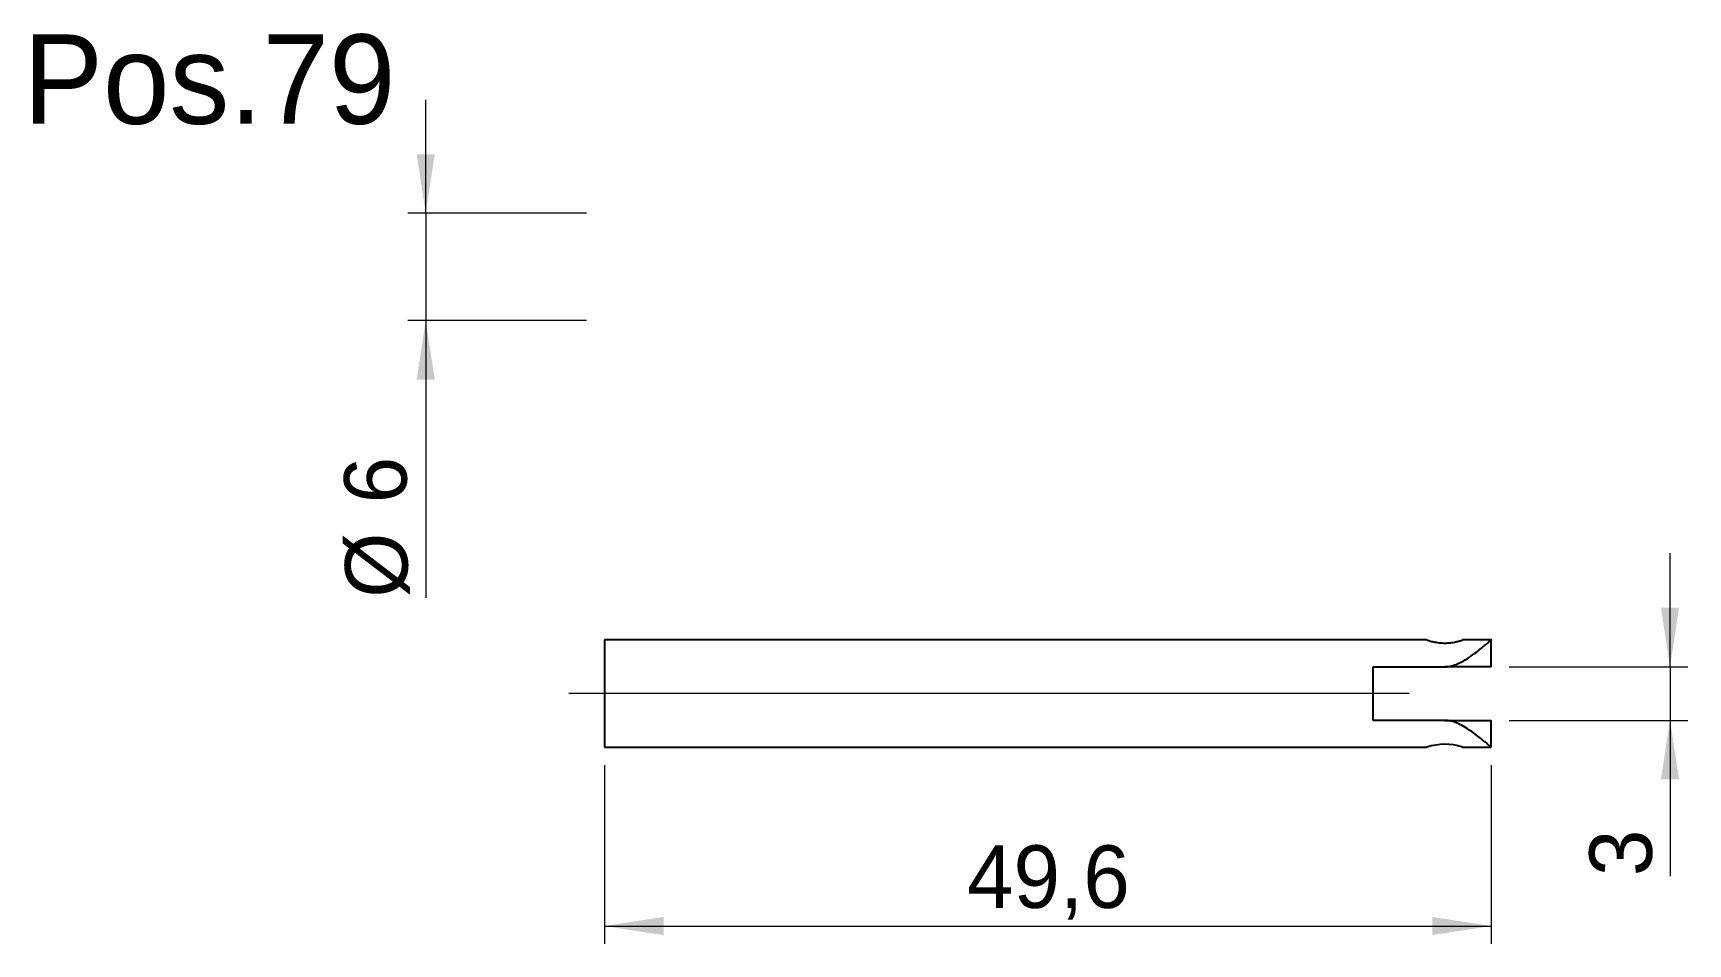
# Model space of a CAD drawing. Header units: metres. Extents: x 112.7 to 205.2, y 62.6 to 113.5.
import ezdxf

# ---------------------------------------------------------------- set-up
doc = ezdxf.new("R2010")
doc.units = ezdxf.units.M
doc.dimstyles.get("Standard").update_dxf_attribs({"dimtxt": 2.5, "dimasz": 2.5, "dimexe": 1.25, "dimexo": 0.625, "dimtad": 1, "dimcen": 2.5, "dimazin": 3, "dimtfac": 1, "dimtmove": 0, "dimatfit": 3})

# ---------------------------------------------------------------- blocks, each defined once
blk = doc.blocks.new('*D1')
at = {"color": 7, "linetype": 'Continuous', "lineweight": 18}
for p, q in [((134.617, 103.433), (134.617, 109.783)), ((143.617, 103.433), (133.617, 103.433)), ((134.617, 103.433), (134.617, 97.433)), ((143.617, 97.433), (133.617, 97.433)), ((134.617, 97.433), (134.617, 81.926))]:
    blk.add_line(p, q, dxfattribs=at)
for points in [[(134.617, 103.433), (135.125, 106.735), (134.109, 106.735)], [(134.617, 97.433), (134.109, 94.131), (135.125, 94.131)]]:
    blk.add_solid(points, dxfattribs=at)
at = {"color": 7, "linetype": 'Continuous', "lineweight": 18, "char_height": 3.5, "attachment_point": 1, "rotation": 90}
for s, insert in [('6', (130.052, 87.204)), ('%%c', (130.106, 81.926))]:
    blk.add_mtext(s, dxfattribs=dict(at, insert=insert))
blk = doc.blocks.new('*D2')
at = {"color": 7, "linetype": 'Continuous', "lineweight": 18}
for p, q in [((204.215, 78.062), (204.215, 84.412)), ((195.215, 78.062), (205.215, 78.062)), ((204.215, 78.062), (204.215, 75.062)), ((195.215, 75.062), (205.215, 75.062)), ((204.215, 75.062), (204.215, 66.353))]:
    blk.add_line(p, q, dxfattribs=at)
for points in [[(204.215, 78.062), (204.723, 81.364), (203.707, 81.364)], [(204.215, 75.062), (203.707, 71.76), (204.723, 71.76)]]:
    blk.add_solid(points, dxfattribs=at)
at = {"color": 7, "linetype": 'Continuous', "lineweight": 18, "insert": (199.704, 66.353), "char_height": 3.5, "attachment_point": 1, "rotation": 90}
blk.add_mtext('3', dxfattribs=at)
blk = doc.blocks.new('*D3')
at = {"color": 7, "linetype": 'Continuous', "lineweight": 18}
for p, q in [((144.617, 72.562), (144.617, 62.562)), ((194.215, 72.562), (194.215, 62.562)), ((144.617, 63.562), (194.215, 63.562))]:
    blk.add_line(p, q, dxfattribs=at)
for points in [[(144.617, 63.562), (147.919, 63.054), (147.919, 64.07)], [(194.215, 63.562), (190.913, 64.07), (190.913, 63.054)]]:
    blk.add_solid(points, dxfattribs=at)
at = {"color": 7, "linetype": 'Continuous', "lineweight": 18, "insert": (164.891, 68.074), "char_height": 3.5, "attachment_point": 1}
blk.add_mtext('49,6', dxfattribs=at)

msp = doc.modelspace()

# ---------------------------------------------------------------- linework, layer by layer
at = {"color": 7, "linetype": 'Continuous', "lineweight": 25}
for p, q in [((190.617, 79.562), (144.617, 79.562)), ((144.617, 79.562), (144.617, 76.562)), ((194.215, 79.562), (192.604, 79.562)), ((194.215, 78.062), (194.215, 79.562)), ((187.617, 75.062), (187.617, 78.062)), ((187.617, 78.062), (191.617, 78.062)), ((194.215, 78.062), (191.617, 78.062)), ((144.617, 76.562), (144.617, 73.562)), ((191.617, 75.062), (187.617, 75.062)), ((191.617, 75.062), (194.215, 75.062)), ((194.215, 73.562), (194.215, 75.062)), ((144.617, 73.562), (190.617, 73.562)), ((192.604, 73.562), (194.215, 73.562))]:
    msp.add_line(p, q, dxfattribs=at)
at = {"color": 7, "lineweight": 18}
msp.add_line((189.617, 76.562), (142.617, 76.562), dxfattribs=at)
at = {"color": 7, "linetype": 'Continuous', "lineweight": 25}
msp.add_arc((191.617, 70.653), 3.076, 71.29124, 108.96818, dxfattribs=at)
for points, knots in [([(190.617, 79.562), (190.628, 79.559), (190.649, 79.551), (190.811, 79.501), (191.054, 79.442), (191.367, 79.395), (191.705, 79.385), (192.024, 79.415), (192.302, 79.469), (192.507, 79.526), (192.615, 79.561), (192.606, 79.559), (192.604, 79.558)], [0, 0, 0, 0, 0.1034427, 0.206762, 0.3133262, 0.4228984, 0.528735, 0.6297742, 0.7324857, 0.8405489, 0.9496253, 1, 1, 1, 1]), ([(191.617, 78.062), (191.701, 78.066), (191.873, 78.075), (192.155, 78.148), (192.454, 78.272), (192.812, 78.472), (193.187, 78.728), (193.528, 78.989), (193.797, 79.208), (193.983, 79.363), (194.116, 79.476), (194.19, 79.54), (194.222, 79.568), (194.214, 79.561), (194.213, 79.56)], [0, 0, 0, 0, 0.057348, 0.116684, 0.199365, 0.284223, 0.412721, 0.544917, 0.64432, 0.746242, 0.827179, 0.910319, 0.991342, 1, 1, 1, 1]), ([(194.213, 73.564), (194.21, 73.567), (194.204, 73.572), (194.138, 73.629), (194.036, 73.716), (193.894, 73.836), (193.688, 74.006), (193.405, 74.232), (193.058, 74.488), (192.691, 74.725), (192.366, 74.894), (192.068, 75.002), (191.835, 75.054), (191.682, 75.06), (191.617, 75.062)], [0, 0, 0, 0, 0.075146, 0.149927, 0.226616, 0.307049, 0.38911, 0.510286, 0.634941, 0.734994, 0.837199, 0.895805, 0.955785, 1, 1, 1, 1])]:
    msp.add_open_spline(points, degree=3, knots=knots, dxfattribs=at)

# ---------------------------------------------------------------- texts
at = {"insert": (112.108, 113.433), "char_height": 5, "attachment_point": 1}
msp.add_mtext('Pos.79', dxfattribs=at)

# ---------------------------------------------------------------- dimensions: what is measured, and where the dimension line sits
at = {"color": 7, "linetype": 'Continuous', "lineweight": 18}
dim = msp.add_linear_dim(base=(134.617, 97.433), p1=(144.617, 103.433), p2=(144.617, 97.433), angle=90, text='%%c<>', dimstyle='Standard', dxfattribs=at)
dim.commit()
dim.dimension.update_dxf_attribs({"geometry": '*D1', "text_midpoint": (134.617, 85.858), "dimtype": 160})
dim = msp.add_linear_dim(base=(204.215, 75.062), p1=(194.215, 78.062), p2=(194.215, 75.062), angle=90, dimstyle='Standard', dxfattribs=at)
dim.commit()
dim.dimension.update_dxf_attribs({"geometry": '*D2', "text_midpoint": (204.215, 67.646), "dimtype": 160})
dim = msp.add_linear_dim(base=(194.215, 63.562), p1=(144.617, 73.562), p2=(194.215, 73.562), dimstyle='Standard', dxfattribs=at)
dim.commit()
dim.dimension.update_dxf_attribs({"geometry": '*D3', "text_midpoint": (169.416, 63.562), "dimtype": 160})

doc.saveas('drawing.dxf')
